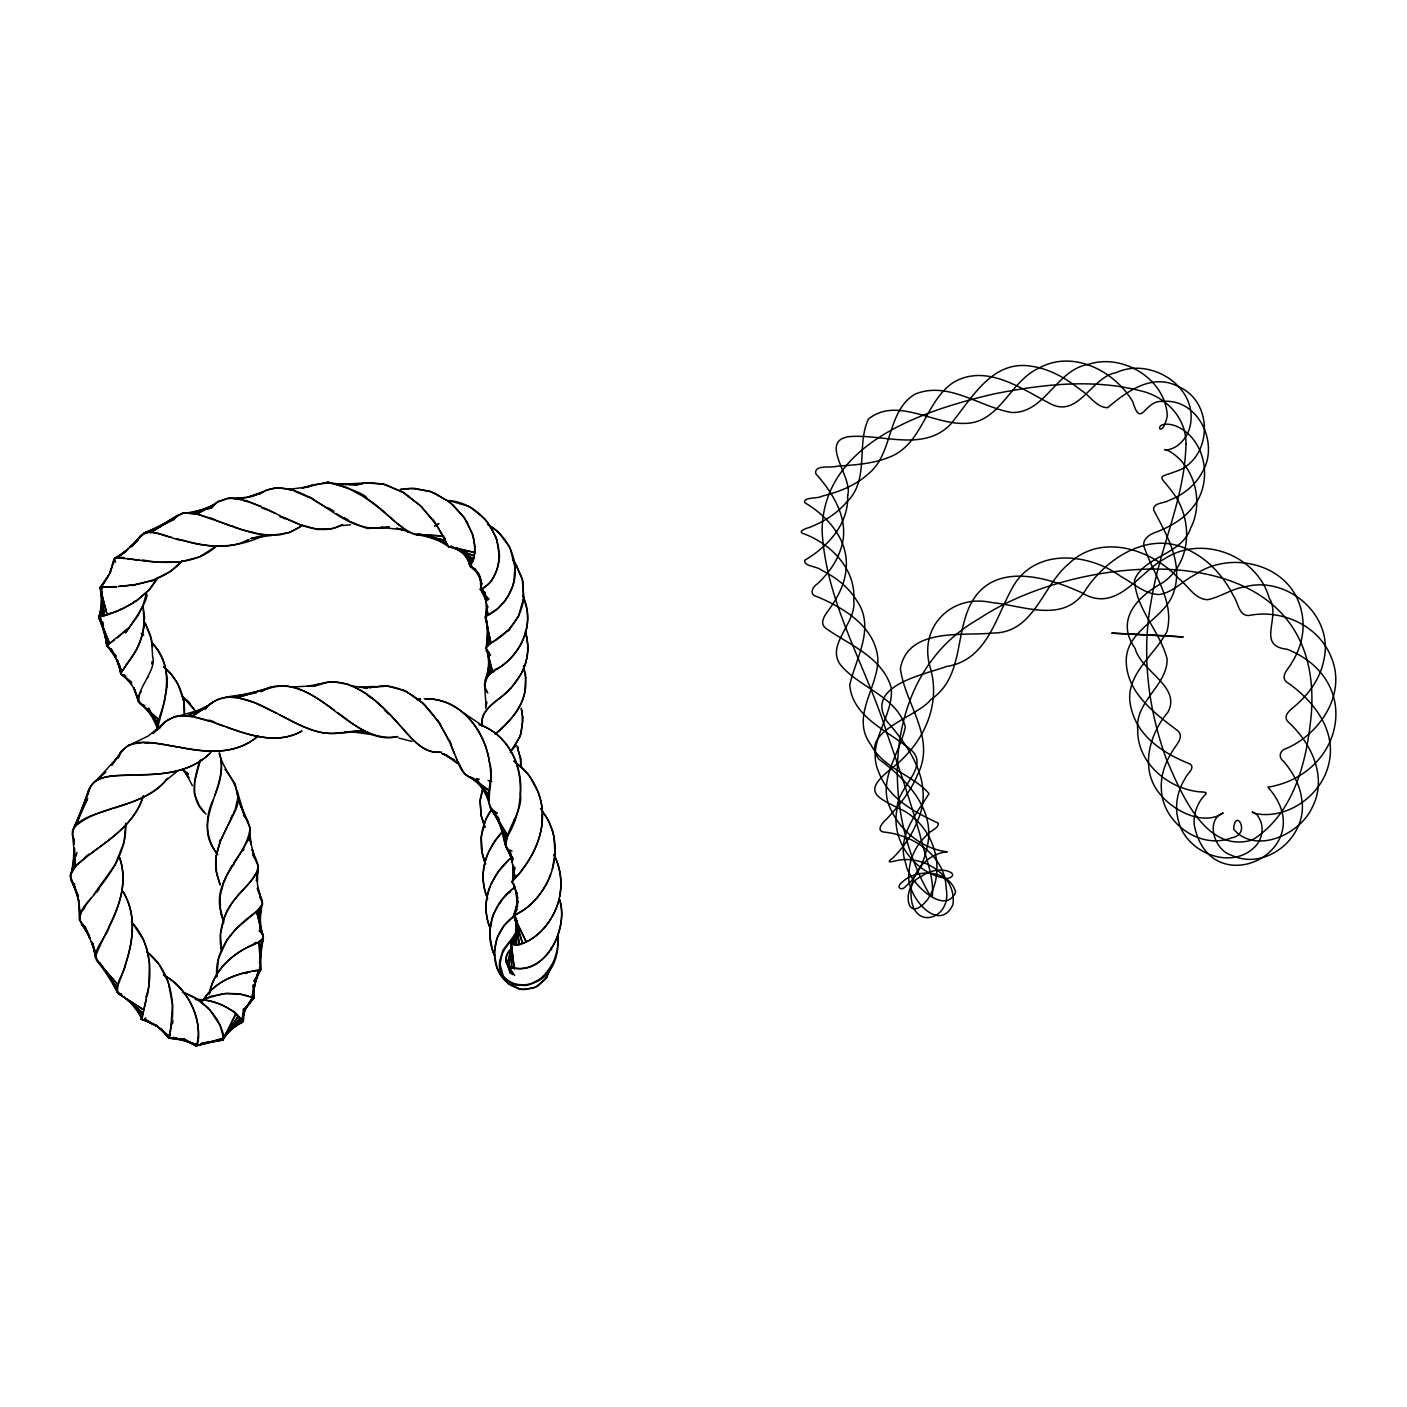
<?xml version="1.0" encoding="UTF-8"?>
<svg xmlns="http://www.w3.org/2000/svg" width="1407" height="1407" viewBox="0 0 1407 1407"><rect width="100%" height="100%" fill="white"/><g stroke="black" fill="none" stroke-linecap="round" stroke-linejoin="round"><path stroke-width="1.5" d="M221.163 948.969C217.804 931.135 224.065 912.668 235.25 898.756C243.71 886.674 268.631 871.162 252.574 855.104M511.691 947.21L511.585 967.981C546.215 974.752 569.008 929.042 559.494 899.495M552.318 869.385L555.097 852.941L553.76 836.075A64.036 63.79 -63.2 0 0 552.529 830.939L548.29 820.457L540.464 808.48M555.097 852.941C555.747 839.873 552.406 826.665 545.564 815.532M209.766 1009.927L220.125 1025.334L223.59 1038.313L196.54 1045.929L194.729 1044.152L196.294 1045.981C204.279 1020.321 187.958 988.945 164.812 975.772M510.97 985.34A55.823 38.059 -80 0 1 508.05 983.229A55.506 38.429 -76.4 0 1 505.887 981.312C486.822 963.355 493.118 930.045 513.977 916.221L504.234 925.472L497.814 936.376A57.581 49.544 38.6 0 0 496.724 938.856M157.179 729.002C164.9 700.932 176.174 666.021 151.358 642.295M102.289 601.493L102.06 616.196L98.666 617.251L109.412 643.474L106.756 645.936L108.708 646.569L106.791 645.989L105.507 635.208M198.651 1038.278C199.337 1013.603 186.252 986.799 163.405 974.981M481.968 723.954C480.842 713.05 490.445 705.399 498.096 699.455M166.993 686.053C168.031 670.471 162.596 654.607 152.079 643.034M157.144 725.924L157.478 730.233M224.979 915.992C231.346 897.631 249.444 887.184 257.798 870.3L256.443 880.958L258.29 866.184L254.051 856.863M73.85 848.527L73.199 869.561L74.553 857.391M73.973 844.323L74.114 840.12L74.325 844.2M220.459 934.582L221.567 951.114M257.798 870.3L257.34 884.124L260.594 897.455L257.305 888.151L262.353 900.744L262.335 904.842L258.413 910.012L236.288 928.602L226.773 940.21L218.577 958.396L216.713 976.247M260.049 967.875L260.805 969.493L253.999 981.365L260.787 969.546L259.099 941.688L263.074 938.68L259.75 962.617M520.783 767.044L520.572 759.059L517.635 747.785M259.679 967.506L260.471 968.385L261.561 940.175L259.504 962.845M522.806 721.175L520.15 736.371L510.301 752.042M488.229 632.693L487.631 645.356L486.875 620.751L489.654 643.878L486.083 648.082L490.568 655.328M152.642 656.999L151.587 639.78L145.273 623.231M184.352 715.952L183.772 701.829A56.069 53.712 59.6 0 0 183.666 700.528M489.056 653.534L487.877 676.222L489.443 666.039M517.442 899.829L516.879 892.495L517.037 907.392L517.6 900.462L514.663 915.201M88.236 794.005C91.613 770.385 124.467 776.805 141.333 774.694C165.463 774.518 191.985 771.247 209.889 753.343M172.34 1018.404C174.433 994.116 167.081 967.629 147.33 952.029M216.027 858.129L216.449 872.182L220.213 885.021M499.01 558.526C498.219 570.011 493.083 582.164 482.935 588.372C477.184 591.714 491.993 583.096 492.204 579.332C512.922 547.217 484.043 501.666 447.356 500.54M101.251 616.547A57.458 1.02 -10.1 0 1 100.266 616.671L102.306 591.028M449.15 546.76A60.237 8.53 -71.7 0 0 449.396 547.024L474.933 552.529L473.983 539.215M481.616 589.726L480.508 589.621L481.176 582.99L480.983 589.375L480.068 576.307L481.106 582.568L479.646 576.149L481.3 582.252L479.47 576.026L481.493 582.023L475.795 570.028L479.312 575.34L475.443 569.993L479.488 574.935L469.762 565.86L472.998 560.83L474.827 553.479M494.437 952.064L496.847 938.909M456.818 759.551L464.328 773.639L489.671 790.98C496.583 750.336 471.363 698.54 425.53 698.804M487.174 651.019L486.118 648.557L487.525 634.416M489.548 792.458L488.968 802.588L490.093 807.618L507.839 835.635L504.937 843.602L507.171 848.333M557.928 945.909L557.875 934.828M200.322 1000.834L210.804 996.297L226.685 993.377L240.738 994.133L254.069 998.126L244.695 1008.573L253.77 997.95L253.278 984.759L254.051 998.126L253.137 997.633L254.262 984.513L253.7 997.95L245.346 1009.311L242.356 1016.821M542.258 820.299C541.167 838.502 533.429 855.931 521.891 869.913C521.434 873.782 507.593 880.272 514.118 884.563M144.253 626.027L143.039 606.03L144.587 617.743L142.582 634.786L136.479 649.964L126.296 664.931M141.826 1019.196L157.092 1025.685L141.896 1019.407L148.79 986.254L149.441 963.056L146.996 949.637L143.567 940.087L132.575 923.133M166.923 687.214L164.355 702.075M170.458 1031.63L172.498 1005.003L168.365 982.719M220.582 933.175L224.452 917.276M505.711 846.838L513.238 859.009L506.713 847.946L512.658 860.803L508.103 849.001L512.394 862.403L509.879 850.021L515.05 877.687L512.887 865.129L513.748 879.217L513.678 866.343L512.816 880.483L514.751 867.468L512.13 882.523L513.819 884.387M152.624 657.069C158.305 670.928 125.839 700.018 144.745 705.487M511.726 940.966L508.736 965.993C543.507 981.084 569.976 927.53 559.318 898.827C554.27 917.98 541.378 936.394 522.331 943.517C518.427 947.157 505.588 943.394 514.399 939.243M141.773 1018.263L142.951 1012.653M259.697 915.64L260.717 907.585L260.102 931.786L258.923 909.538L261.808 933.615L256.619 911.595L262.581 903.91L259.996 896.664M489.02 599.224L480.526 589.586L481.458 583.166L480.543 589.568L487.895 600.138L481.018 589.691L486.435 601.545L482.97 589.867L486.118 602.108L484.747 592.118M258.22 868.418L257.991 869.632M172.006 1022.062L168.682 1038.137L169.262 1036.396L158.287 1027.075L144.868 1019.196L158.287 1027.075L168.787 1037.856L160.926 1028.376L168.647 1038.19L183.631 1039.017L168.647 1038.19L169.983 1033.688M486.101 618.201L489.654 643.878L490.955 643.069L485.239 617.128L487.701 606.347L485.767 617.919M524.881 691.277L525.55 677.717L523.58 666.162M104.276 630.371L107.266 645.039L100.302 617.603L108.093 644.406L99.317 617.444L109.465 643.439L98.701 617.286L101.902 607.05M219.299 752.956C223.537 773.744 247.913 790.365 233.72 813.668C225.067 831.994 212.334 850.866 216.449 872.182A54.275 51.004 37.4 0 0 217.17 874.785M517.459 920.776L514.118 944.677L517.09 931.891M252.996 997.545L254.896 984.161L252.433 994.749M100.266 616.653L101.884 606.294M71.528 872.358L73.832 857.76M152.114 661.396L151.675 663.928M559.581 896.875C562.501 882.822 560.566 867.82 554.059 854.999M554.622 858.288C552.089 877.915 541.502 896.329 525.866 908.465M259.591 919.721L261.948 905.721M124.168 841.298L125.645 825.557M198.422 1040.846L197.121 1045.419M485.573 708.495L486.664 702.111L486.101 706.701C485.327 688.797 480.244 675.272 500.329 666.936C523.263 651.951 535.012 620.487 522.613 595.249M511.884 947.826L508.736 965.993C503.864 961.35 506.115 953.436 510.759 949.514M144.077 627.364L140.049 642.383M87.568 798.596L72.548 830.693L72.249 834.808L74.378 840.612C65.32 819.648 97.787 814.125 111.382 808.972M88.254 792.651C92.176 772.918 118.487 776.259 133.718 774.888M513.784 582.287L514.997 567.32L510.266 548.8A56.087 53.624 -1.2 0 0 508.859 546.022L498.887 532.778A55.489 54.046 -51.8 0 0 496.653 530.738L487.561 524.424M557.752 947.403C551.808 1009.839 464.38 985.551 515.261 936.745M480.543 589.568L481.722 583.272L480.508 589.621L482.073 589.762M516.562 908.412L517.934 901.06L513.59 915.781L515.736 916.08L513.608 915.816L516.615 908.852L514.083 915.465L516.633 914.286M147.19 995.664C152.906 970.425 150.18 941.177 131.379 921.814M102.025 602.284L99.176 616.952L102.201 606.909M209.362 994.274C212.721 973.626 228.251 956.989 246.506 947.896C252.943 944.765 271.182 939.225 259.011 930.748M216.361 855.632L220.09 842.072M143.215 796.221C136.074 820.017 115.462 835.67 96.168 849.529C87.164 857.795 62.787 869.121 73.604 884.053M146.205 593.736C153.82 597.465 102.658 663.453 138.079 615.457M147.014 709.075L157.232 725.238L159.782 716.286M488.845 665.951L486.224 678.086L489.091 670.26M146.152 594.071L143.127 605.151L138.167 615.334M261.174 946.788L263.074 938.68M485.503 616.565C503.214 608.545 517.266 588.091 514.997 567.32M260.928 948.371L263.443 937.941L262.405 934.354M146.328 999.568L143.637 1010.103M123.834 842.828L115.022 864.813L93.636 894.817M252.416 994.995L258.378 970.549L255.089 983.088L259.574 970.267L254.685 982.315L260.383 969.951L259.521 970.285M209.713 992.269C214.497 967.875 235.725 951.449 257.569 942.479M511.269 947.861L507.223 964.059L512.429 947.368M206.09 814.055C189.259 800.196 193.691 777.614 200.41 759.921M199.073 764.845L200.146 760.941M492.309 917.452L489.812 931.839A56.174 53.026 -17.7 0 0 489.742 934.776L492.327 949.391A55.981 48.049 -62.5 0 0 493.189 952.346M196.435 999.515C208.711 999.445 220.899 1003.297 231.082 1010.138C241.564 1013.163 244.431 1036.256 243.534 1008.749L242.145 1022.291L241.072 1022.731L244.853 1009.329L242.004 1022.537L239.296 1022.027M114.178 558.79L109.975 573.564L114.09 558.966L116.658 557.7L123.922 558.034M70.561 875.013L74.079 862.72M75.837 856.564L76.998 852.466M198.915 765.408L194.571 781.993L194.324 793.284M551.421 965.8L546.567 977.267L538.476 985.428M248.652 838.502C252.082 830.359 249.021 821.178 243.446 814.829M482.636 788.747L480.367 798.367A51.654 48.454 25.6 0 0 480.139 799.985L481.141 815.339L484.835 826.982M164.056 703.183L160.117 715.372M516.826 929.535L512.429 944.203L517.178 932.911M551.245 966.521L546.567 977.267M106.756 645.936L105.543 634.979M241.072 1022.731L245.346 1009.311L252.556 997.387L254.069 998.126L250.411 996.543M234.881 810.784L237.677 798.666A50.722 38.675 -16 0 0 237.677 796.837L235.286 784.578M143.391 795.676C135.74 821.969 112.015 837.939 91.121 853.275M248.335 822.603L237.677 798.666L249.813 827.422A52.499 31.359 1.2 0 1 249.971 828.934C245.996 858.129 212 879.094 220.829 911.877M88.887 789.081L76.594 824.502L88.254 792.704L74.184 827.316C100.425 803.555 143.848 808.55 166.976 779.161M513.027 585.136L507.54 597.342M224.241 880.448L220.512 894.447A57.019 55.19 -28.4 0 0 220.213 897.279L220.354 908.535L223.819 922.728M483.375 786.777L480.068 801.357L481.141 815.339M115.339 557.963L109.183 574.144L101.269 587.159L108.796 575.34L100.055 587.352L107.143 614.771L100.108 587.757L104.364 615.58L101.92 616.231L100.952 588.214L102.008 596.638M118.364 758.004C127.316 733.012 159.923 744.69 179.287 747.205C205.686 752.833 236.675 755.031 258.396 735.896M169.033 1036.959L168.682 1037.961L183.455 1040.406L173.378 1037.416L197.472 1044.803L183.49 1040.248L197.068 1045.489L183.596 1039.597L196.435 1045.964L183.825 1038.577M515.331 886.867C493.945 901.377 482.724 931.047 494.578 955.072A56.034 47.732 -19.7 0 1 494.56 952.064M139.768 537.72C145.378 526.183 162.069 536.049 171.39 537.21M553.813 961.35L557.383 949.725L558.104 936.781M212.985 800.126C204.543 817.555 205.334 839.152 217.768 854.559M490.111 886.199C484.764 899.425 484.624 914.761 490.146 927.952M550.629 874.556C544.403 890.93 532.778 905.739 517.143 914.022M485.116 680.003L488.862 670.26M147.542 677.928L147.964 676.837M214.779 795.5C220.283 782.327 224.135 767.255 219.386 753.255M70.719 874.415L75.169 867.081M518.937 614.736L523.65 597.764L523.017 582.392A55.805 54.117 -17.5 0 0 522.296 579.279L516.281 564.805A55.893 52.464 -73.2 0 0 514.54 562.237L522.314 579.227L523.668 597.694A55.788 52.604 39.8 0 1 523.316 600.895C520.414 619.344 506.837 634.592 490.955 643.069L485.309 617.374M139.821 537.492C150.426 524.688 170.616 540.165 184.071 540.657C210.575 549.117 239.419 547.798 264.534 535.029L250.78 538.529L288.206 532.848A63.702 54.82 78.6 0 0 289.93 532.321L301.749 525.849M488.071 853.205C481.599 867.486 481.528 884.405 487.754 898.774M493.206 914.884L499.731 902.626M502.616 951.009L499.942 964.112L503.161 975.649M221.005 839.786L227.16 826.982M234.142 812.683L228.233 824.924M521.839 672.616C528.258 660.041 529.454 644.986 525.303 631.514M139.539 643.579L132.803 656.102M490.832 884.493L498.43 871.531L508.507 860.275M72.548 830.693L87.586 798.578M551.298 918.12C545.3 928.022 536.894 936.71 526.429 941.846C516.914 946.084 503.108 947.861 517.002 931.61L516.404 944.748L516.07 918.155M225.296 877.915L232.137 865.252M248.019 840.102L242.356 850.127M512.218 881.661C533.007 859.519 549.011 828.512 539.919 797.505M201.148 1043.361L222.341 1040.23L223.59 1038.313L195.643 1045.682L223.027 1039.791L223.555 1035.763M125.575 823.183C127.281 847.665 113.861 869.579 99.123 887.905C93.407 898.651 72.636 911.824 82.45 924.839M223.502 1038.788L235.884 1013.761L222.939 1039.879L202.854 1043.009M141.21 691.47C138.238 695.427 135.635 703.729 142.811 704.872M81.975 910.892L79.302 918.155L78.862 901.025L74.096 884.528M488.634 851.956L495.282 840.665L502.211 832.082M486.189 818.927L491.184 809.992M552.177 916.625C562.958 897.895 563.961 873.747 553.83 854.524M517.776 931.328L519.253 944.361L514.61 915.975L522.56 943.429L513.801 915.869L526.236 941.934L513.59 915.746L516.967 909.362L513.59 915.799M521.206 673.83L512.148 686.581M503.073 950.059L510.231 940.509M157.989 577.362L148.949 590.113L136.162 601.123L149.617 589.375L156.582 579.86M517.547 617.497L509.967 628.278M245.275 1009.487L252.556 997.387M551.843 965.308L543.454 976.212M514.927 746.167L520.977 733.944A49.421 43.687 30.6 0 0 521.241 732.924L522.736 718.326M202.555 1001.239C214.374 980.31 238.75 973.028 260.752 969.599M491.782 809.113C480.526 824.766 477.712 846.099 485.521 863.863M222.939 1039.879L238.258 1015.977L222.042 1040.283L240.069 1017.964L238.451 1016.171M159.202 728.773C173.553 705.804 204.208 719.417 224.012 726.1M233.527 863.107L241.142 851.938M83.593 908.218L90.91 898.264M120.439 752.727L111.628 765.338L119.173 755.436L96.45 780.551L105.877 771.845L93.97 782.134M132.188 657.016L120.721 672.704L121.354 674.445L131.766 682.501L120.809 673.865L126.208 665.036M203.98 999.076C214.269 983.493 232.137 974.435 250.27 971.745M159.906 727.63L162.139 724.623L148.21 736.019L131.713 744.022L143.866 742.474M506.08 599.558L497.603 608.756L485.767 616.319L486.488 603.128L487.824 615.123L484.764 592.189M511.427 750.705L514.276 747.082M486.417 646.763L490.832 643.14M140.647 535.434L131.554 546.637L139.979 536.929L129.972 547.288L138.009 540.147L117.819 557.629L127.861 549.293L116.148 557.77L125.751 551.702M501.156 900.673L509.563 891.616M121.301 751.338L128.653 745.182M226.369 1033.688L240.069 1017.964L241.828 1020.62M167.732 778.282C153.979 795.131 132.733 802.535 112.613 808.585M211.877 507.734L214.128 505.166M502.897 831.326C486.118 848.14 477.606 874.327 487.015 896.998M181.96 561.076C166.518 579.104 141.896 584.89 119.155 586.402M181.855 561.182L170.405 571.383L154.928 579.385M205.44 708.882C215.834 695.146 235.145 696.553 250.129 693.651M206.073 708.161C223.977 687.372 253.418 700.756 273.046 711.379C287.309 718.625 301.239 727.014 316.751 731.394C333.459 736.582 350.8 729.723 367.79 732.73L355.355 731.781M511.269 687.548C501.437 699.912 479.224 707.264 482.214 726.381M511.128 949.197C505.078 953.647 503.6 964.586 511.585 967.981L511.146 941.951L514.751 939.12M468.637 559.353L469.709 565.895L473.913 558.174L474.986 546.127L472.945 535.258L467.001 521.874M219.984 1039.439L220.881 1039.984L241.318 1019.67L225.736 1033.512M211.138 752.059C192.003 772.373 162.262 774.835 136.022 774.835M162.139 724.623L153.046 733.487L164.478 722.213L173.852 717.095M495.071 734.366C507.1 723.391 520.08 711.661 524.037 695.181A52.78 51.567 37.9 0 0 524.987 691.294M510.618 858.27C490.955 874.609 479.629 902.872 489.882 927.459M508.033 630.336L492.96 641.838M509.51 859.308L510.512 858.376M77.473 864.619L87.445 856.072M495.493 733.962C512.183 720.103 528.205 700.95 525.55 677.717M182.664 513.168L150.32 532.514L178.003 515.12L184.51 512.852L198 514.311L241.705 529.718L261.544 534.642L279.694 534.889L290.247 532.11L300.201 526.939M213.829 505.465L216.537 502.985M107.776 644.635L106.932 645.391L104.065 630.6M513.608 915.728L524.987 909.115M215.904 546.584C188.186 570.978 149.599 560.549 116.658 557.7M216.045 546.373L200.146 556.504M498.377 699.226C516.369 686.159 530.474 664.913 527.432 641.838M511.022 890.314L513.766 888.063M165.604 780.674L177.915 770.772M225.929 1033.899L242.022 1021.06L233.439 1026.917M117.397 637.881L127.984 628.489L109.465 643.439L114.143 640.255M510.952 939.858L515.912 936.358M496.636 669.609C515.56 657.667 529.947 636.228 527.379 613.135A55.295 54.011 -47.1 0 0 526.922 608.756M252.943 739.959L255.722 737.972M494.965 670.787C486.4 674.762 480.49 684.611 487.842 693.088M213.055 702.058L191.809 716.691L209.362 704.889L186.445 716.057L205.95 708.301L177.317 716.339M540.358 978.867L529.524 984.636M136.074 601.176L121.108 609.53L107.917 614.542L118.417 610.708M231.821 1028.658L242.197 1022.045L234.828 1025.844M177.37 515.578L150.619 532.55L175.629 517.178L147.717 532.426L173.976 519.359L145.466 532.62L161.031 526.359M258.835 494.385L266.802 490.076L274.172 488.352M251.624 740.838C220.055 761.504 182.294 745.235 148.263 742.597M114.934 558.122L123.816 552.81M133.454 602.899L121.108 609.53M261.35 492.714C270.056 487.35 280.96 487.121 290.563 489.97M217.522 502.246L196.857 514.03L214.532 504.761L192.337 513.133L202.063 510.477M261.86 691.171C286.852 676.257 314.5 695.55 334.532 710.271M260.981 691.716C313.814 664.596 345.788 744.936 397.196 736.688M434.657 526.007L438.069 524.143M435.08 525.761L438.949 523.703M218.982 501.297L228.092 498.254L217.909 501.965A60.096 35.228 73.1 0 0 216.485 502.827M301.678 731.165C277.988 744.62 250.094 735.738 226.474 726.962M232.085 1027.497L241.898 1022.625M451.33 546.285L449.396 547.024M342.657 524.53C324.102 535.276 302.259 526.464 284.759 517.934M301.749 731.13C273.978 746.712 242.444 732.484 215.306 723.057M470.167 565.614L471.099 565.157M249.004 539.514C226.509 551.456 199.917 545.107 176.737 538.688M342.024 524.864L333.582 528.223M243.13 542.205L248.3 539.883M314.042 686.053C349.763 670.101 381.526 704.08 402.736 728.597M313.831 686.247L329.097 681.903A66.621 52.464 78.5 0 1 333.512 681.815L348.057 684.347M306.515 487.455L311.211 485.38A59.745 48.172 85.3 0 1 312.477 484.887L327.813 482.935A59.481 45.182 54.5 0 1 329.361 483.164M203.153 999.375L222.992 993.694M451.049 546.444L449.062 546.989L447.057 544.403L437.823 539.233M142.494 1019.917L144.429 1019.407M263.373 491.588L246.401 497.691L231.328 498.078L243.077 499.819L229.851 498.113M307.517 486.963L323.733 482.9L356.815 484.799L337.574 484.483L370.727 482.689L382.493 483.99M470.712 565.333L471.679 564.946M143.584 533.112L161.066 526.236M198.756 557.084L181.274 561.622M382.511 527.133C343.044 534.748 317.138 487.754 277.83 488.141M248.388 497.076L260.348 493.347L251.765 496.565L236.956 498.535M271.551 686.933L237.255 697.626L227.442 697.186M107.847 614.56L104.523 615.527L102.535 600.842M355.953 485.134L364.993 483.058A58.514 52.569 75.4 0 1 366.699 482.865L383.935 484.342A58.144 47.135 46.2 0 1 385.852 484.729L403.053 492.468L419.286 504.761M151.798 580.493L136.057 584.38M105.982 615.123L101.533 616.319M311.193 485.397L301.96 487.965L307.359 487.033L288.259 489.39M207.902 508.894L211.789 507.821L188.204 512.728M368.986 687.742L382.511 685.842A65.549 56.245 -86.6 0 1 387.277 686.053C421.942 690.696 442.906 723.902 454.602 753.906M369.619 687.531L387.277 686.071L402.595 690.046M380.312 527.889L367.157 528.469L348.866 521.047M358.046 484.448L363.534 483.252A58.461 52.639 79.3 0 1 364.993 483.058M397.812 736.494C374.878 742.72 355.039 725.256 337.961 712.804M318.826 684.119L307.676 686.194L314.658 685.789L291.882 687.003M256.408 692.772L232.225 697.116L264.727 689.571L237.255 697.626L253.77 702.392L276.933 713.402M341.866 732.502C319.653 737.145 298.97 724.763 279.993 715.002M258.554 970.513L252.433 971.41M419.691 534.203L416.877 534.59A59.921 25.731 87.1 0 1 415.927 534.607C396.545 527.959 384.48 508.982 366.946 498.782C368.177 491.149 293.043 472.893 345.999 487.244M341.655 525.638L350.572 524.741M132.75 584.925L118.241 586.473M417.474 699.49L420.587 699.068L416.877 699.543M378.641 528.346L389.299 527.045L381.614 527.467L405.621 530.052L396.44 528.241L408.136 531.705M419.163 534.326L414.291 534.343L408.329 531.828M946.964 851.798C926.052 853.873 909.239 874.785 911.12 895.661C912.352 931.276 952.047 919.633 946.207 888.679C945.398 856.423 914.532 835.441 884.933 832.188C875.066 831.625 882.47 822.444 886.48 819.226C898.721 806.07 910.399 791.895 917.346 775.134C936.833 737.972 904.807 704.063 900.374 668.431C908.201 627.047 962.406 636.298 993.764 632.992C1034.268 632.622 1042.376 585.576 1068.529 563.996C1100.643 532.374 1151.63 548.976 1178.802 578.611C1188.036 585.681 1194.842 599.417 1207.734 599.699C1220.537 597.025 1231.6 588.812 1244.703 586.877C1287.212 575.234 1334.258 615.457 1323.881 659.742C1320.54 677.805 1309.442 693.458 1295.759 705.329C1291.309 709.304 1281.601 715.6 1288.32 722.072C1311.465 743.107 1328.12 777.86 1311.94 807.952C1299.716 834.597 1255.413 854.788 1233.605 829.198C1235.188 806.528 1251.843 834.439 1231.6 837.833C1199.96 850.145 1162.375 822.585 1161.355 789.327C1160.406 774.993 1165.77 760.994 1173.702 749.245C1176.868 744.057 1184.237 736.512 1177.852 730.831C1154.901 713.384 1126.937 693.194 1126.216 661.413C1125.881 628.859 1165.594 619.731 1174.036 591.204C1183.129 562.343 1166.596 534.607 1153.599 509.967C1153.001 502.422 1164.451 503.477 1169.006 500.347C1182.918 495.141 1195.405 485.362 1202.282 472.048C1219.851 443.311 1197.814 397.565 1162.147 401.487C1144.471 399.869 1141.218 429.663 1132.811 401.804C1114.661 370.745 1072.503 349.147 1038.612 368.3C1009.945 381.156 999.849 423.05 965.096 423.384C933.474 424.808 896.646 396.475 868.471 419.005C855.984 445.14 870.071 479.893 846.434 502.369C836.549 513.907 823.236 522.05 809.183 527.555C805.296 528.487 796.151 531.987 804.822 534.15C831.713 544.456 856.089 569.677 853.732 600.226C857.144 623.758 822.69 646.534 842.67 667.375C861.963 688.322 897.121 697.608 905.352 726.856C899.741 754.451 875.629 781.835 891.651 811.118C901.905 832.381 923.379 848.913 946.981 851.798M526.077 985.48L515.507 985.129A56.438 33.838 -61.7 0 1 512.588 984.073L504.884 978.164M334.637 733.469L363.446 730.444L344.609 732.168M179.674 561.815L160.627 562.36M224.241 993.571L237.73 993.729L248.617 995.963M184.176 512.904L195.38 513.696M374.842 686.44L360.016 687.144L367.438 688.076L352.594 686.088L367.121 694.337M103.696 587.053L100.055 587.352L104.347 587.036M439.916 752.182C424.21 753.642 413.236 740.258 403.809 729.811M441.552 752.094C423.683 754.486 411.583 738.394 401.048 726.716M105.314 587.018L115.444 586.649L104.751 587.018M195.274 999.533C210.294 999.199 225.366 1004.616 236.693 1014.482M424.281 698.839C459.403 697.239 485.89 730.321 489.443 762.946C496.091 778.44 479.013 804.03 497.304 813.14M181.327 715.952L190.209 716.462M415.909 534.572L443.064 535.961L445.773 541.589M443.064 535.961L416.877 534.59L445.21 540.358L426.532 535.61M318.387 529.313L332.193 528.575A63.016 48.471 83.4 0 0 333.565 528.153M271.164 535.451L254.386 533.288M158.991 562.272L143.725 560.813M449.238 500.628L467.476 506.01M355.391 732.291L372.028 734.63M127.017 558.438L139.346 560.215M398.779 738.024L411.987 741.489M479.365 779.214L477.395 778.88M488.088 780.604L491.782 781.272M316.716 529.12L301.204 524.987M125.329 675.624L122.233 674.885L131.766 684.189L124.414 675.466L132.962 686.739L138.079 699.015L133.946 687.636L138.044 700.985M194.658 717.201L210.223 721.369M124.836 675.536L121.424 674.498M474.933 552.529L450.293 546.795L474.405 556.117L455.323 547.833M197.437 514.171L212.246 518.902M252.029 532.725L234.318 527.185M489.671 790.98L472.523 777.878C462.657 776.136 458.911 765.514 455.921 757.247M430.366 491.5L411.548 488.299A56.245 54.468 66.1 0 0 410.158 488.317L400.221 489.53L414.907 488.387L430.366 491.5A55.77 49.667 37.6 0 1 431.615 492.01L449.378 501.947A55.559 43.424 34.7 0 1 450.346 502.774M98.666 617.251L109.254 643.579M245.152 500.417L260.911 506.52L247.069 501.033M469.428 776.893L471.802 777.684M518.691 988.804L507.98 983.37L500.118 974.295M220.881 1039.984L222.341 1040.23L220.354 1039.703M420.324 534.027L446.705 543.665L448.956 546.954M441.605 753.448L447.444 755.577L442.906 753.888L448.552 756.386L454.285 760.36L444.225 754.275L455.692 762.014L452.157 758.566L457.117 763.473M231.803 526.271L214.673 519.799M294.749 491.254L308.784 497.339M479.435 724.57C523.967 740.61 530.105 799.158 507.839 835.635L490.726 808.638M299.216 524.248L282.385 516.809M479.119 724.464C507.188 734.12 523.158 765.162 520.414 793.847C523.369 812.982 503.513 830.675 506.52 847.788M102.535 588.9L99.915 587.546L101.304 588.372M514.083 819.595L515.507 820.211M263.144 507.54L280.186 515.736M265.395 508.578L275.227 513.326M496.741 812.894L493.153 810.96L506.661 838.203L495.053 812.085L505.746 840.419L500.558 823.64M435.273 538.107L446.705 543.665L436.961 525.585L421.959 507.347M510.759 850.479L512.042 851.112M435.062 493.347L449.378 501.947M143.707 1019.723L157.408 1026.494L169.262 1036.396M431.58 536.489L447.057 544.403M401.751 491.711L383.935 484.342A58.056 47.645 47.5 0 0 382.493 483.902M510.917 985.463L521.434 989.35A55.858 36.635 86 0 0 524.829 989.561L535.469 987.134A54.767 36.406 74.7 0 0 538.512 985.516M313.216 499.678L327.444 508.068M99.088 962.265C88.834 951.994 107.249 936.921 109.553 926.087C120.65 904.771 127.738 879.094 118.909 855.685M84.191 925.982L79.355 920.002M451.506 546.18L473.614 559.159L456.501 547.587M407.203 692.244L421.361 702.234M344.996 518.849L336.273 513.555M188.995 1041.708L195.89 1045.876M435.59 538.547L448.077 546.233M364.501 497.146L347.74 487.965A59.252 35.914 39.8 0 0 346.016 487.455M118.733 993.905L143.707 1009.839L117.713 993.219L109.605 976.88M488.845 525.163C502.862 533.323 512.658 548.167 514.698 564.242A56.051 50.969 32.6 0 1 514.909 567.32M463.589 712.997L483.041 726.03M471.855 508.419L484.36 518.655M407.239 531.143L397.425 523.51M366.277 498.324L381.631 509.967M513.59 761.169C531.441 772.777 542.311 793.706 542.381 814.899M188.081 773.956L182.699 769.629L188.943 777.807L184.968 771.616L192.354 785.616M141.192 633.291L143.725 635.173M188.432 774.255L182.505 769.436M466.122 555.659L470.096 565.596L475.197 569.642L469.815 565.825L468.355 559.599M470.114 565.649L475.197 569.782L470.378 565.491M146.697 951.519L158.446 963.584M517.284 763.895L526.623 772.601M371.501 697.573L384.955 709.515M456.343 547.991L472.664 561.622L463.888 552.881M383.284 511.321L396.035 522.331M140.383 703.817L158.674 719.61L142.3 704.678L157.795 722.6L148.65 710.623M163.74 666.795L166.642 669.363A56.509 50.634 45.4 0 1 167.415 670.26M450.381 502.739L464.345 517.741L472.945 535.258M164.021 667.041L171.355 674.445L177.704 683.837A57.687 55.594 1.5 0 1 178.267 684.945L183.543 700.545M182.488 696.483L194.746 710.183M130.323 1001.467L142.846 1013.005L120.351 994.274L121.706 994.292C109.359 990.44 125.54 972.325 125.628 963.742C133.595 940.843 136.321 914.005 123.394 892.302M183.438 697.292L186.92 700.528M97.962 961.649L95.658 958.237L92.844 943.059L95.588 957.639M453.388 505.306L464.345 517.741M208.728 1008.801L196.101 998.442L182.488 992.199C201.641 998.284 217.557 1014.236 223.15 1033.582M472.523 777.878L489.267 795.43L484.061 788.729M388.86 713.455L400.52 726.118M425.406 706.068L437.032 720.12M128.125 1000.342L142.213 1015.573L134.333 1005.6M167.486 670.189C178.83 681.269 185.003 697.151 184.51 712.962M107.002 646.165L116.095 656.26L107.671 646.393L115.726 657.227L109.904 648.363M96.397 960.154L118.065 984.97L117.168 992.304M459.262 548.976L471.679 563.503L465.823 554.921M226.21 770.93L234.512 782.837A49.825 36.881 13.1 0 1 235.426 784.561M204.437 812.244L199.688 806.07M488 652.197L489.337 653.85M189.892 703.729L195.38 711.203M433.057 520.08L420.288 505.711A57.019 28.861 38.1 0 0 419.374 504.708M478.855 782.028L476.252 778.687L488.985 799.44L485.556 791.402M512.5 559.406L514.61 562.184M132.293 1004.07L141.843 1017.56L136.62 1008.256M159.378 964.85L167.855 981.224M434.956 522.665L442.343 534.572M245.539 817.573L237.748 796.837L244.589 816.218L237.15 790.699M81.36 923.871L89.643 936.288L82.943 925.19L89.89 938.276L84.93 926.404L96.081 953.77L91.49 941.652L95.658 955.845C107.882 924.804 132.117 893.093 119.648 857.883M529.982 776.84L538.248 792.299A63.702 61.802 88 0 1 539.778 797.54M514.681 975.561L506.907 963.496L512.429 974.594L506.239 961.614L510.424 973.275L505.975 959.592M70.79 879.709L78.018 895.432L70.35 876.508M216.502 852.695C192.161 823.359 224.54 791.754 221.092 760.554M199.073 805.138L194.5 794.234M440.145 724.781L448.481 739.853M109.728 648.222L115.655 658.071L111.1 648.627L121.653 670.858L116.517 659.426L121.02 671.948L117.432 659.989L120.685 672.845L119.366 664.614M464.204 553.866L470.765 564.823L467.37 557.137M122.796 891.299C140.911 920.477 129.62 955.652 118.065 984.97L97.681 961.456L117.221 988.171L99.932 962.599L116.922 990.686L108.955 975.086M115.093 561.956L114.178 560.267M135.019 1006.163L141.79 1018.932M145.167 623.055L150.461 635.348L152.642 646.815M157.232 725.238L148.667 708.161L157.056 727.595M485.96 689.149L487.086 691.628M495.317 535.997L487.578 522.454A55.875 51.144 20.5 0 0 484.448 518.603M493.347 952.258L494.701 955.23M511.128 942.883L514.311 968.948L511.146 941.951L511.304 943.27M450.557 744.303L455.991 757.423M256.004 859.642L252.152 849.617L254.421 857.338L249.25 836.655L251.185 844.464L249.866 833.859M484.975 827.369L481.546 817.133A52.129 43.617 57.5 0 1 481.001 815.357M516.809 745.657L520.414 758.004M72.461 882.734L78.018 897.666L80.129 914.779L78.862 901.025L74.694 886.586M483.973 789.098L488.968 802.711M483.885 859.501L485.485 863.916M219.826 884.071L216.959 874.82M523.316 596.849L526.781 608.668M515.859 890.807L513.555 884.229L517.758 898.229L515.859 890.807L517.565 906.776M497.128 968.192L494.455 954.966M221.427 914.831L222.974 920.389M486.541 649.858L492.714 672.37L487.525 651.529L490.076 674.322L489.566 663.928M262.968 935.198L256.619 911.595C234.969 926.404 214.181 948.951 216.766 977.144M523.492 665.916L525.11 673.654M496.864 540.394L499.116 554.411M498.324 817.203L504.937 843.602L503.741 831.344M551.122 947.597L551.632 949.848M525.778 632.939L526.816 637.529M521.258 708.301L522.665 717.236A49.685 38.323 60.7 0 1 522.648 718.309M102.553 621.982L103.415 626.185M521.364 708.495L522.665 717.236M102.482 622.07L103.274 626.344M119.278 664.245L120.703 673.584M520.572 759.059L520.907 765.531M516.299 918.296L517.037 924.804M503.97 834.351L504.99 845.097M72.777 837.112L75.573 866.606L74.553 848.263M259.099 941.688L260.471 968.385M525.374 673.619A53.009 47.011 75.8 0 1 525.813 677.699M507.241 596.885A56.473 35.052 88.9 0 1 505.817 599.101M513.555 582.181A55.946 45.341 62.1 0 1 512.834 585.031M408.54 532.356A57.968 17.904 59.2 0 1 407.432 531.705M398.603 524.934A57.81 4.942 44.2 0 1 397.196 523.738M381.174 509.914A58.338 9.339 37.1 0 1 382.774 511.251M364.413 497.357A58.883 23.356 35.4 0 1 366.172 498.518M244.343 816.218A51.742 26.17 21.5 0 1 245.398 817.696M249.074 838.414A53.958 28.175 -26.4 0 1 248.476 840.032M244.009 849.001A55.647 10.816 -49.1 0 1 242.778 850.901M232.595 866.096A56.896 18.783 -62.2 0 1 233.914 864.021M224.715 880.606A57.019 45.341 -66.1 0 1 225.753 878.109M221.145 914.884A55.066 51.813 77 0 1 220.547 911.912M259.416 967.963A56.245 5.452 23.2 0 1 260.049 968.614M260.594 970.39A57.019 4.538 4.7 0 1 260.172 970.672M244.941 973.486A58.285 3.834 -14.6 0 1 247.245 973.064M194.694 1045.032A55.858 7.105 -84.5 0 1 194.307 1044.275M197.086 1044.944A57.265 6.244 86.8 0 1 196.523 1045.753M198.246 1037.065A57.37 8.829 77.1 0 1 198.106 1039.791M515.173 746.255A53.431 40.258 -25.3 0 1 514.522 747.187M509.264 892.882A58.355 17.834 -58 0 1 510.706 891.581M500.048 903.101A58.144 38.833 -82.5 0 1 501.437 901.148M492.503 917.522A56.931 51.496 61.8 0 1 493.382 914.955M223.748 1034.303A54.468 10.007 55 0 1 224.012 1036.343M223.062 1039.879A55.946 8.389 63.7 0 1 222.306 1040.142M256.18 942.356A57.353 5.681 -16.3 0 1 254.403 943.165M263.25 937.924A56.28 11.678 4.4 0 1 262.704 938.645M262.476 933.685A55.524 9.691 23.6 0 1 263.127 934.635M215.869 858.129A56.174 52.094 -34.2 0 1 216.186 855.614M219.422 841.914A56.685 36.371 -63.7 0 1 220.354 839.592M230.572 818.557A56.051 1.741 -62.9 0 1 232.507 814.917M234.283 810.889A53.29 28.545 -48.5 0 1 233.527 812.771M224.874 769.348A51.479 33.047 25.3 0 1 226.351 770.895M156.828 726.17A55.647 17.165 -43.4 0 1 156.898 725.502M157.69 721.211A56.087 2.198 -68.5 0 1 157.971 720.349M164.109 701.653A56.702 20.876 -87.6 0 1 163.828 702.744M166.782 686A57.37 43.125 74.4 0 1 166.712 687.161M110.748 613.153A56.28 3.816 -23.1 0 1 108.603 613.839M121.706 608.721A55.066 13.472 -34.8 0 1 119.05 609.917M136.039 600.508A54.961 28.914 -45.5 0 1 133.384 602.284M174.661 518.708A59.059 26.416 64.5 0 1 175.558 517.512M182.558 513.045A59.745 26.153 46.6 0 1 184.053 512.746M195.028 513.309A60.132 19.434 32.8 0 1 197.086 513.766M211.208 518.145A60.202 7.211 23.6 0 1 213.741 519.06M234.582 526.869A60.325 9.638 19.2 0 1 232.155 525.989M254.298 532.866A61.029 29.125 21.2 0 1 251.976 532.303M273.116 535.188A62.576 46.712 35.7 0 1 271.076 535.188M403.106 492.309A57.793 38.165 38.1 0 1 405.023 493.505L420.288 505.711A57.089 28.158 38.3 0 1 422.135 507.259M401.804 491.588A57.687 38.833 38.3 0 1 403.088 492.362M435.291 522.771A55.752 18.01 42.9 0 0 434.06 521.03A55.735 18.713 42.4 0 0 433.215 520.098M443.17 535.416A54.117 7.932 52.2 0 1 443.856 536.77M445.263 538.811A54.838 2.058 70.9 0 1 444.841 537.755M519.201 614.912A55.77 46.712 78.8 0 1 517.794 617.691M510.213 628.982A56.386 33.768 -74.9 0 1 508.244 631.022M486.646 651.406A54.029 8.319 32.7 0 1 486.066 650.351M522.314 717.183A50.089 39.097 59.9 0 1 522.472 721.087M504.814 978.217A54.381 33.012 -46.9 0 1 503.055 975.754M529.524 984.46A57.564 36.265 -75.2 0 1 526.095 985.34M543.348 975.983A58.056 40.627 89.3 0 1 540.27 978.656M553.584 961.192A58.531 47.152 68.6 0 1 551.65 965.149M541.994 814.882A63.421 54.468 84.2 0 1 541.888 820.263M526.658 772.566A64.019 63.28 -23.9 0 1 530.017 776.822M384.445 710.025A64.88 17.851 44.6 0 1 388.209 713.806M367.016 694.952A65.637 34.137 46.7 0 1 371.307 698.171M348.057 684.734A66.182 46.255 56.5 0 1 352.577 686.51M144.587 743.089A66.199 23.972 21.6 0 1 148.949 743.283M128.846 745.358A65.918 31.886 34.2 0 1 131.959 744.268M119.648 753.8A65.003 32.836 48.2 0 1 121.213 751.232M96.591 892.372A64.775 2.568 -50 0 1 98.982 889.417M83.066 910.241A65.689 14.615 -38.9 0 1 84.807 907.533M79.548 919.932A66.463 20.226 -25.2 0 1 79.654 918.032M83.558 926.246A66.727 19.03 -9.4 0 1 81.87 924.979M172.92 1020.057A59.868 13.032 82.8 0 1 172.516 1023.698M170.247 1035.007A59.973 3.852 -84.9 0 1 169.772 1036.502M251.66 996.262A56.896 4.801 7.2 0 1 252.838 996.807M187.149 700.317A55.7 50.089 30.3 0 1 190.156 703.535M115.603 561.798A55.84 7.58 31.3 0 1 114.794 560.531M115.057 557.823A57.546 8.037 22 0 1 116.183 557.489M121.547 557.383A58.021 4.344 13.3 0 1 124.449 557.7M146.486 560.566A57.916 4.837 4.6 0 1 142.371 560.056M274.101 488.141A60.501 41.331 58 0 1 277.759 487.877M290.37 489.39A60.448 33.012 40.7 0 1 294.608 490.656M308.625 496.548A60.255 19.821 32.8 0 1 313.198 498.957M328.622 507.98A60.044 3.605 31.5 0 1 333.934 511.286M348.109 519.763A60.114 13.841 36.3 0 1 344.416 517.618M467.511 505.94A54.732 52.622 12.1 0 1 471.908 508.349M495.493 535.961A55.875 47.451 33 0 1 497.04 540.376M499.45 554.516A55.647 41.295 50.5 0 1 499.327 558.649M526.587 637.582A54.504 50.933 -86.2 0 1 527.203 641.873M472.453 535.152A54.064 30.743 46.7 0 1 473.508 539.057M464.117 517.811A54.996 37.672 38.3 0 1 466.772 521.927M449.255 502.088A56.174 43.353 34.9 0 1 453.247 505.43M430.313 491.694A56.298 49.509 36.6 0 1 434.992 493.558M318.457 529.577A61.75 40.979 46.2 0 1 316.786 529.366M301.344 525.427A60.624 24.482 30.3 0 1 299.339 524.67M285.041 518.919A60.589 7.264 26 0 1 279.923 516.475M282.42 517.231A60.22 5.698 25.9 0 1 280.063 516.088M261.684 507.628A60.589 10.377 27.8 0 1 265.923 509.598M261.245 507.048A60.255 11.573 28.2 0 1 263.443 508.05M243.481 500.523A60.694 24.482 35.5 0 1 247.439 501.754M243.27 500.188A60.36 25.203 36.3 0 1 245.346 500.786M228.233 498.535A60.642 33.487 49.9 0 1 231.487 498.43M228.163 498.395A60.272 33.698 51.2 0 1 229.921 498.271M216.432 502.739A60.448 35.597 71.5 0 1 218.912 501.121M155.104 579.93A57.441 38.956 -23 0 1 151.921 581.038M135.582 585.031A54.574 16.937 -17.1 0 1 132.188 585.558M116.675 587.071A55.172 5.558 -9.2 0 1 112.982 587.247M116.253 586.983A55.031 5.206 -8.9 0 1 113.475 587.124M100.548 587.651A57.669 2.445 9.2 0 1 101.568 587.616M100.284 587.616A57.546 2.445 9.5 0 1 100.935 587.546M216.766 854.031A52.604 32.203 46.5 0 1 215.992 852.853M259.803 897.279A54.979 15.459 19.5 0 1 260.963 898.915M241.3 1023.03A56.192 6.437 51.2 0 1 240.597 1023.047M240.984 1019.987A55.735 6.208 38.2 0 1 241.582 1021.13M235.391 1014.078A55.119 10.465 24.7 0 1 237.291 1015.766M145.906 1017.877A62.488 5.329 -44.5 0 1 144.939 1018.439M141.65 1019.495A62.594 6.332 -59 0 1 141.316 1019.002M140.876 1019.336A62.313 1.354 -72.7 0 1 140.788 1019.178M146.856 993.43A62.119 10.113 -85.6 0 1 146.064 997.246M74.8 884.475A66.393 21.422 2.7 0 1 73.023 882.699M70.244 876.526A66.27 22.864 -11.4 0 1 70.473 874.468M74.395 867.275A65.302 18.432 -22.8 0 1 76.629 864.813M85.299 856.986A63.737 8.618 -32.1 0 1 89.063 854.049M162.297 724.851A66.217 38.024 65 0 1 164.566 722.389M173.712 716.902A66.709 37.409 46.5 0 1 177.141 716.075M189.716 715.794A66.956 29.002 31.7 0 1 194.219 716.48M208.992 720.085A67.131 13.068 22.4 0 1 214.356 721.844M402.631 689.764A64.968 52.252 66.5 0 1 407.291 691.963M421.537 701.864A64.247 43.424 55.9 0 1 425.635 705.716M437.454 719.856A62.875 31.587 54 0 1 440.602 724.587M449.431 740.275A61.328 17.025 57.9 0 1 451.541 744.883M542.504 811.329A64.335 63.403 66.2 0 1 545.406 815.638M555.396 853.064A63.491 58.109 83.2 0 1 554.921 858.34M546.655 977.373A54.908 38.534 60.1 0 1 544.773 979.87L535.469 987.134A55.031 36.265 78 0 1 532.813 988.242L521.434 989.35A55.559 36.564 88.5 0 1 518.691 988.734M500.276 974.154A55.629 41.577 -60.1 0 1 498.5 970.76A55.348 42.333 -54.8 0 1 497.304 968.069M514.259 915.095A59.85 22.231 -61.2 0 1 514.786 914.743M484.201 859.396A53.888 47.187 71.2 0 1 483.023 855.245M482.847 855.28A53.413 48.313 70.6 0 1 482.39 853.24L481.247 837.446A53.273 52.78 10.8 0 1 481.458 835.529L485.468 820.562A53.941 48.84 -55.1 0 1 486.031 818.874M520.572 758.056A49.016 28.896 47 0 1 520.731 759.112M517.776 746.765A48.876 19.61 58.3 0 1 518.233 748.032M551.808 964.762A56.104 43.723 31.1 0 1 551.562 965.853M847.647 495.493C848.878 523.914 827.879 546.672 804.839 560.162C803.186 566.511 817.643 566.177 821.407 570.187C835.389 576.94 848.263 586.842 856.476 600.191C875.875 627.469 855.984 657.456 849.758 684.928C852.255 716.814 887.254 730.514 909.045 748.348C932.524 765.654 896.681 787.41 897.244 808.023C890.279 838.449 912.563 871.074 942.584 877.722C947.333 880.536 958.009 875.418 949.426 871.689C939.876 867.978 928.813 870.986 920.741 876.754C901.729 884.317 904.683 926.404 926.826 900.515C947.826 871.214 934.318 827.562 903.663 810.696C874.134 796.274 861.647 791.772 893.357 767.008C923.291 743.353 941.547 705.153 930.133 667.164C918.314 627.082 951.343 593.508 991.742 602.565C1023.874 605.52 1065.081 624.866 1086.397 588.742C1108.874 555.659 1153.107 528.926 1191.958 551.737C1210.266 561.393 1224.407 577.714 1233.57 596.076C1238.142 602.337 1238.67 615.756 1248.695 615.545C1281.46 608.862 1318.658 625.236 1331.233 657.245C1346.728 693.809 1320.417 733.223 1287.018 748.225C1280.053 749.896 1277.538 757.019 1283.764 761.504C1292.505 771.951 1299.611 784.227 1301.493 797.875C1309.319 835.565 1266.406 872.182 1230.984 855.034C1214.399 850.215 1204.902 819.648 1223.193 812.947C1203.987 826.261 1174.739 811.593 1161.021 795.289C1139.125 770.86 1148.728 734.876 1167.968 712.118C1181.599 686.475 1140.919 671.42 1135.15 648.416C1114.573 619.572 1138.07 595.988 1162.868 582.639C1191.201 563.011 1193.013 521.698 1174.423 494.789C1158.313 472.031 1154.901 479.928 1180.842 469.533C1212.904 453.16 1212.201 401.065 1178.644 386.732C1152.386 372.556 1126.866 391.48 1107.643 407.696C1096.598 407.661 1090.073 395.701 1081.315 390.442C1066.752 378.8 1049.974 368.757 1031.208 366.225C991.566 359.541 971.287 399.43 950.077 424.844C923.098 451.788 882.963 434.042 849.934 436.557C817.502 440.338 853.592 477.483 847.647 495.493M1137.7 729.617C1136.997 762.348 1167.3 788.008 1198.113 791.684C1200.91 792.247 1210.196 791.139 1204.251 795.606C1197.269 803.256 1193.558 813.738 1194.103 824.062C1209.088 906.407 1324.233 850.233 1267.918 787.199C1343.984 774.518 1364.122 680.337 1287.335 649.313C1255.273 645.778 1281.847 617.409 1269.237 598.116C1257.014 555.22 1201.965 534.115 1164.521 558.86C1137.559 573.247 1116.771 614.279 1081.332 592.523C1047.793 577.169 995.505 561.586 972.29 601.176C954.245 632.341 964.393 677.207 930.783 699.525C918.771 716.374 858.358 731.904 878.883 759.164C906.688 779.636 936.517 809.852 926.967 847.823C923.871 862.174 917.276 876.491 905.897 886.146C901.043 892.108 895.503 886.709 902.028 882.295C916.854 867.697 949.655 870.124 955.634 892.108C944.695 917.681 907.726 880.606 905.985 864.215C895.89 837.218 916.15 814.424 929.042 793.671C913.108 775.028 883.49 768.574 871.021 744.971C849.846 716.884 878.601 687.583 877.862 658.388C874.802 626.484 844.007 608.053 817.256 596.709C808.603 594.862 812.261 586.825 817.731 583.588C827.509 574.162 836.18 563.081 840.436 550.014C850.954 521.733 833.982 494.05 815.726 473.614C814.073 464.257 830.957 468.232 836.497 466.28C854.049 464.926 872.076 464.046 888.608 457.433C922.834 444.946 924.927 401.417 953.366 382.458C986.747 362.918 1022.203 389.299 1051.627 404.372C1079.063 417.299 1091.551 376.883 1116.226 372.626C1150.609 356.499 1199.186 387.083 1190.023 426.532C1187.455 436.979 1179.734 446.881 1168.988 449.536C1163.73 450.662 1162.78 448.358 1168.443 450.697C1194.455 465.172 1204.199 501.842 1190.691 528.012C1181.616 555.167 1144.489 555.642 1134.499 580.018C1135.977 609.284 1160.036 631.233 1167.107 658.898C1167.617 685.596 1134.833 701.161 1137.7 729.617M909.098 872.78C904.261 893.392 938.575 935.743 952.961 904.508C956.76 875.77 924.223 855.263 898.123 860.31C893.058 861.295 884.247 864.179 892.812 857.971C903.505 847.524 912.053 834.861 917.487 820.932C934.336 784.473 910.716 748.471 887.289 721.809C863.617 685.666 924.1 674.762 946.524 666.496C986.94 660.27 995.593 617.638 1012.424 587.721C1034.409 547.27 1088.772 552.775 1121.115 576.641C1133.391 583.008 1144.559 594.317 1159.139 594.51C1172.77 592.576 1182.355 581.232 1194.174 575.199C1230.422 549.275 1290.483 563.838 1301.141 609.97C1305.942 627.944 1301.651 647.431 1291.679 662.89C1288.988 668.466 1279.719 675.958 1286.508 681.973C1313.206 699.947 1337.389 730.673 1328.577 764.757C1321.015 796.133 1286.455 820.281 1254.376 813.369C1247.798 809.887 1257.752 813.404 1258.087 816.5C1264.242 824.994 1263.011 837.323 1256.398 845.202C1232.585 872.111 1184.923 852.624 1178.187 819.736C1174.423 805.701 1177.536 790.4 1185.274 778.247C1186.629 773.973 1195.809 768.081 1190.058 763.983C1164.662 754.011 1138.122 737.215 1131.351 708.917C1122.047 676.38 1154.039 656.541 1166.948 631.497C1174.845 601.844 1154.021 575.164 1144.665 548.431C1140.602 539.426 1150.24 533.851 1157.451 531.653C1170.905 526.2 1184.096 518.726 1192.995 506.942C1213.696 482.196 1205.992 437.77 1174.88 425.6C1150.047 418.16 1161.566 443.311 1167.282 415.909C1165.629 379.011 1122.663 352.946 1088.402 364.36C1056.2 369.654 1045.049 413.5 1011.703 412.497C979.677 407.08 948.336 380.594 915.06 394.118C886.234 411.477 893.744 453.529 868.084 474.089C855.245 485.732 838.607 492.081 822.005 496.179C818.083 498.94 803.045 496.759 804.663 502.633C828.336 516.439 849.582 541.062 845.976 570.204C844.569 584.521 837.64 597.57 829.356 609.073C825.628 614.279 818.557 622.756 825.751 628.261C849.494 645.074 882.382 657.175 891.264 687.759C894.043 716.655 865.393 742.421 878.724 771.986C888.274 798.367 914.444 812.103 938.311 823.165C938.874 828.916 928.796 831.08 926.052 835.881C915.992 845.431 909.327 858.798 909.098 872.78M1185.925 443.961C1185.099 497.691 1159.913 547.094 1151.454 599.628C1141.235 652.778 1147.919 708.231 1166.28 758.865C1180.878 792.405 1205.465 854.119 1252.388 839.944C1294.686 813.651 1307.455 758.901 1311.447 712.434C1323.917 529.507 1081.877 549.627 978.586 619.045C881.89 673.935 879.182 809.043 930.256 895.696L932.296 896.523C934.459 875.559 924.1 854.541 919.826 834.105C909.96 800.407 898.915 767.061 887.184 733.979C866.22 666.25 826.032 603.146 822.093 531.055C822.62 443.328 923.115 410.492 993.676 393.995C1041.76 384.375 1092.43 378.448 1140.567 390.829C1165.436 396.405 1186.47 417.492 1185.925 443.961M469.885 565.79L475.302 569.36L469.815 565.825M1167.124 635.788L1111.776 633.15L1183.217 636.966L1167.124 635.788"/></g></svg>
